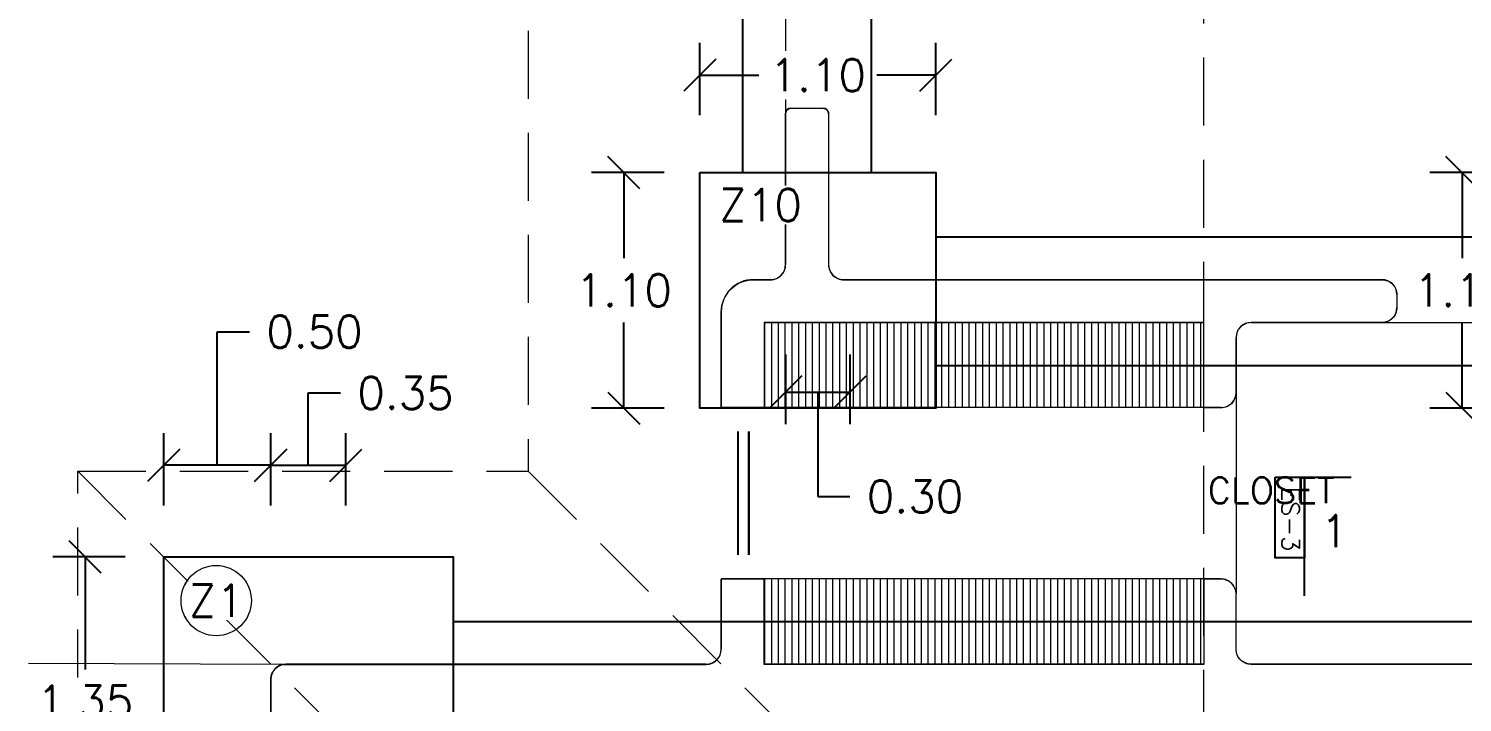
# Model space of a CAD drawing. Header units: metres. Extents: x -25 to 234, y -25 to 53.
# Drawn here: x 84.4 to 91.08, y 34.68 to 37.82 of the extents above; entities that cross this region are included whole.
import ezdxf

# ---------------------------------------------------------------- set-up
doc = ezdxf.new("R2010")
doc.units = ezdxf.units.M
doc.header["$LTSCALE"] = 0.1
doc.header["$MEASUREMENT"] = 0
doc.header["$PDMODE"] = 66
doc.linetypes.add('CONTINUA', pattern=[0])
doc.linetypes.add('HIDDEN2', pattern=[4.7625, 3.175, -1.5875])
for name, color, linetype, lineweight in [('0-S-GRID-IDEN', 1, 'Continuous', 9), ('A-WALL', 7, 'Continuous', 5), ('closets', 253, 'Continuous', 0), ('piscina', 131, 'Continuous', 0), ('piso', 253, 'Continuous', 0)]:
    doc.layers.add(name, color=color, linetype=linetype, lineweight=lineweight)
for name, color, linetype in [('001-DIMTEXTO', 4, 'Continuous'), ('DIMENSIONES', 7, 'Continuous'), ('DIMTEXTO', 4, 'Continuous'), ('HATCH', 8, 'Continuous'), ('TEXTOS', 4, 'Continuous'), ('ZAPATAS', 6, 'Continuous')]:
    doc.layers.add(name, color=color, linetype=linetype)
doc.layers.add('Techos 1', color=7, linetype='HIDDEN2', lineweight=9, true_color=0x42391a)
doc.styles.add('SMPLEX', font='simplex.shx')
doc.styles.get("Standard").update_dxf_attribs({"font": 'arial.ttf'})
doc.dimstyles.new('DIM-75', dxfattribs={"dimscale": 0.75, "dimtxt": 0.2, "dimasz": 0.2, "dimexe": 0.2, "dimexo": 0.2, "dimgap": 0.1, "dimtad": 0, "dimtih": 1, "dimtoh": 1, "dimzin": 0, "dimdsep": 46, "dimtxsty": 'SMPLEX', "dimblk1": 'OBLIQUE', "dimblk2": 'OBLIQUE', "dimsah": 1, "dimcen": 0.2, "dimclrd": 4, "dimclre": 4, "dimclrt": 4, "dimadec": 0, "dimazin": 0, "dimtfac": 1, "dimtmove": 1, "dimatfit": 3, "dimldrblk": 'OPEN30', "dimfxl": 0.25, "dimfxlon": 1, "dimtfill": 1, "dimtolj": 1, "dimtzin": 0, "dimarcsym": 0})

# ---------------------------------------------------------------- blocks, each defined once
blk = doc.blocks.new('PL MUEBLES 1N NASAS 09')
at = {"layer": 'closets', "transparency": 33554687}
h = blk.add_hatch(dxfattribs=at)
h.set_pattern_fill('LINE', color=4, scale=0.01, angle=90)
h.set_pattern_definition([(90, (-65.77313, 226.415534), (-0.03175, 2e-18), [])])
h.paths.add_polyline_path([(42.13, 40.9535), (44.18, 40.9535), (44.18, 40.5563), (42.13, 40.5563)])
h = blk.add_hatch(dxfattribs=at)
h.set_pattern_fill('LINE', color=4, scale=0.01, angle=90)
h.set_pattern_definition([(90, (-65.77313, 225.218264), (-0.03175, 2e-18), [])])
h.paths.add_polyline_path([(42.13, 39.7563), (44.18, 39.7563), (44.18, 39.359), (42.13, 39.359)])
at = {"layer": 'A-WALL', "color": 4}
for p, q in [((42.2305, 41.9285), (42.2305, 41.2235)), ((42.2555, 41.9535), (42.4055, 41.9535)), ((42.4305, 41.9285), (42.4305, 41.2235)), ((42.0805, 41.1535), (42.1605, 41.1535)), ((42.5005, 41.1535), (45.0105, 41.1535)), ((45.0805, 41.0835), (45.0805, 41.0235)), ((41.9305, 41.0035), (41.9305, 40.5563)), ((42.1305, 40.9535), (44.1805, 40.9535)), ((42.1305, 40.9535), (42.1305, 40.5563)), ((44.1805, 40.5563), (44.1805, 40.9535)), ((44.4005, 40.9535), (45.0105, 40.9535)), ((44.3305, 40.6263), (44.3305, 40.8835)), ((42.1305, 40.5563), (41.9305, 40.5563)), ((44.2605, 40.5563), (44.1805, 40.5563)), ((41.9305, 39.7563), (41.9305, 39.429)), ((42.1305, 39.7563), (41.9305, 39.7563)), ((42.1305, 39.7563), (42.1305, 39.359)), ((41.8605, 39.359), (39.9005, 39.359)), ((39.8305, 39.289), (39.8305, 38.6083))]:
    blk.add_line(p, q, dxfattribs=at)
at = {"layer": 'A-WALL', "color": 4, "transparency": 33554684}
blk.add_line((42.2555, 41.9535), (42.4055, 41.9535), dxfattribs=at)
at = {"layer": 'A-WALL', "color": 4}
blk.add_lwpolyline([(47.8305, 38.959), (47.8305, 39.289, 0.414214), (47.7605, 39.359), (44.4005, 39.359, -0.414214), (44.3305, 39.429), (44.3305, 39.6863, 0.414214), (44.2605, 39.7563), (44.1805, 39.7563), (44.1805, 39.359), (42.1305, 39.359)], format="xyb", dxfattribs=at)
for centre, radius, start, end in [((42.2555, 41.9285), 0.025, 90, 180), ((42.4055, 41.9285), 0.025, 0, 90), ((42.1605, 41.2235), 0.07, 270, 360), ((42.5005, 41.2235), 0.07, 180, 270), ((42.0805, 41.0035), 0.15, 90, 180), ((45.0105, 41.0835), 0.07, 0, 90), ((45.0105, 41.0235), 0.07, 270, 0), ((44.4005, 40.8835), 0.07, 90, 180), ((44.2605, 40.6263), 0.07, 270, 360), ((41.8605, 39.429), 0.07, 270, 0), ((39.9005, 39.289), 0.07, 90, 180)]:
    blk.add_arc(centre, radius, start, end, dxfattribs=at)
at = {"layer": 'closets', "color": 4, "transparency": 33554687}
for p, q in [((44.18, 40.5563), (42.13, 40.5563)), ((44.18, 39.7563), (42.13, 39.7563))]:
    blk.add_line(p, q, dxfattribs=at)
at = {"layer": 'piscina', "color": 4, "const_width": 0.01}
for points in [[(42.0084, 40.445), (42.0084, 39.8676)], [(42.059, 40.445), (42.059, 39.8676)]]:
    blk.add_lwpolyline(points, dxfattribs=at)
at = {"layer": 'piso', "color": 4}
for p, q in [((42.2305, 43.9785), (42.2305, 41.9285)), ((45.0105, 40.9535), (46.1505, 40.9535)), ((44.3305, 40.6263), (44.3305, 39.6863)), ((38.7015, 39.3634), (39.9005, 39.359))]:
    blk.add_line(p, q, dxfattribs=at)
at = {"layer": 'Techos 1', "color": 4}
for p, q in [((44.1805, 37.109), (44.1805, 48.7981)), ((41.0305, 45.6481), (41.0305, 40.259)), ((38.9305, 32.059), (38.9305, 40.259)), ((38.9305, 40.259), (41.0305, 40.259)), ((38.9305, 40.259), (43.0305, 36.159)), ((41.0305, 40.259), (44.1805, 37.109))]:
    blk.add_line(p, q, dxfattribs=at)
at = {"layer": 'TEXTOS', "color": 4, "insert": (44.7901, 40.1096), "char_height": 0.15, "width": 3.404877, "attachment_point": 9}
blk.add_mtext('{\\Fromans|c0;\\H0.8x;CLOSET\\H1.25x; }', dxfattribs=at)
blk = doc.blocks.new('A$C2bbc346b')
at = {"layer": 'A-WALL', "color": 7, "true_color": 0xffffff}
blk.add_line((2.425, -10.9945), (2.575, -10.9945), dxfattribs=at)
for points in [[(2.33, -11.7945, 0.414214), (2.4, -11.7245), (2.4, -11.0195, -0.414214), (2.425, -10.9945), (2.575, -10.9945, -0.414214), (2.6, -11.0195), (2.6, -11.7245, 0.414214), (2.67, -11.7945), (5.18, -11.7945, -0.414214), (5.25, -11.8645), (5.25, -11.9245, -0.414214), (5.18, -11.9945)], [(5.18, -11.9945), (4.57, -11.9945, 0.414214), (4.5, -12.0645), (4.5, -12.3218, -0.414214), (4.43, -12.3918), (4.35, -12.3918), (4.35, -11.9945), (2.3, -11.9945), (2.3, -12.3918), (2.1, -12.3918), (2.1, -11.9445, -0.414214), (2.25, -11.7945), (2.33, -11.7945)], [(0.2, -14.3398), (0, -14.3398), (0, -13.6591, -0.414214), (0.07, -13.5891), (2.03, -13.5891, 0.414214), (2.1, -13.5191), (2.1, -13.1918)], [(7.93, -13.5891), (4.57, -13.5891, -0.414214), (4.5, -13.5191), (4.5, -13.2618, 0.414214), (4.43, -13.1918), (4.35, -13.1918), (4.35, -13.5891), (2.3, -13.5891), (2.3, -13.1918), (2.1, -13.1918)]]:
    blk.add_lwpolyline(points, format="xyb", dxfattribs=at)
blk = doc.blocks.new('_Oblique')
at = {"color": 0, "linetype": 'ByBlock', "lineweight": -2}
blk.add_line((-0.5, -0.5), (0.5, 0.5), dxfattribs=at)
blk = doc.blocks.new('*D953')
at = {"layer": 'Defpoints', "color": 0, "linetype": 'CONTINUA', "transparency": 16777216}
for p in [(92.0832, -15.095), (92.4497, -15.095), (92.4497, -16.445)]:
    blk.add_point(p, dxfattribs=at)
at = {"layer": 'DIMENSIONES', "color": 4, "linetype": 'CONTINUA', "lineweight": -2, "transparency": 16777216}
for p, q in [((92.2707, -15.095), (91.9332, -15.095)), ((92.0832, -15.095), (92.0832, -15.62)), ((92.0832, -16.445), (92.0832, -15.92)), ((92.2707, -16.445), (91.9332, -16.445))]:
    blk.add_line(p, q, dxfattribs=at)
at = {"layer": 'DIMENSIONES', "color": 4, "linetype": 'CONTINUA', "lineweight": -2, "transparency": 16777216, "xscale": 0.15, "yscale": 0.15, "zscale": 0.15}
for p, rotation in [((92.0832, -15.095), 90), ((92.0832, -16.445), 270)]:
    blk.add_blockref('_Oblique', p, dxfattribs=dict(at, rotation=rotation))
at = {"layer": 'DIMENSIONES', "color": 4, "linetype": 'CONTINUA', "transparency": 16777216, "insert": (92.0832, -15.77), "char_height": 0.15, "attachment_point": 5, "style": 'SMPLEX', "bg_fill": 3, "box_fill_scale": 1.25, "bg_fill_color": 256, "bg_fill_true_color": 13158600, "bg_fill_transparency": 0}
blk.add_mtext('\\A1;1.35', dxfattribs=at)
blk = doc.blocks.new('_Open30')
at = {"layer": 'DIMTEXTO', "color": 0, "lineweight": -2}
for p, q in [((-1, 0.268), (0, 0)), ((0, 0), (-1, -0.268)), ((0, 0), (-1, 0))]:
    blk.add_line(p, q, dxfattribs=at)
blk = doc.blocks.new('*D1005')
at = {"layer": 'Defpoints', "color": 0, "linetype": 'CONTINUA', "transparency": 16777216}
for p in [(93.2984, -14.6671), (92.9484, -15.595), (93.2984, -15.595)]:
    blk.add_point(p, dxfattribs=at)
at = {"layer": 'DIMENSIONES', "color": 4, "linetype": 'CONTINUA', "lineweight": -2, "transparency": 16777216}
for p, q in [((93.1234, -14.6671), (93.1234, -14.3296)), ((93.1234, -14.3296), (93.2734, -14.3296)), ((92.9484, -14.8546), (92.9484, -14.5171)), ((93.2984, -14.8546), (93.2984, -14.5171)), ((92.9484, -14.6671), (93.2984, -14.6671))]:
    blk.add_line(p, q, dxfattribs=at)
at = {"layer": 'DIMENSIONES', "color": 4, "linetype": 'CONTINUA', "lineweight": -2, "transparency": 16777216, "xscale": 0.15, "yscale": 0.15, "zscale": 0.15, "rotation": 180}
blk.add_blockref('_Oblique', (92.9484, -14.6671), dxfattribs=at)
at = {"layer": 'DIMENSIONES', "color": 4, "linetype": 'CONTINUA', "lineweight": -2, "transparency": 16777216, "xscale": 0.15, "yscale": 0.15, "zscale": 0.15}
blk.add_blockref('_Oblique', (93.2984, -14.6671), dxfattribs=at)
at = {"layer": 'DIMENSIONES', "color": 4, "linetype": 'CONTINUA', "transparency": 16777216, "insert": (93.577, -14.3296), "char_height": 0.15, "attachment_point": 5, "style": 'SMPLEX', "bg_fill": 3, "box_fill_scale": 1.25, "bg_fill_color": 256, "bg_fill_true_color": 13158600, "bg_fill_transparency": 0}
blk.add_mtext('\\A1;0.35', dxfattribs=at)
blk = doc.blocks.new('*D960')
at = {"layer": 'Defpoints', "color": 0, "linetype": 'CONTINUA', "transparency": 16777216}
for p in [(92.4497, -14.6671), (92.4497, -15.595), (92.9484, -15.595)]:
    blk.add_point(p, dxfattribs=at)
at = {"layer": 'DIMENSIONES', "color": 4, "linetype": 'CONTINUA', "lineweight": -2, "transparency": 16777216}
for p, q in [((92.6991, -14.6671), (92.6991, -14.0439)), ((92.6991, -14.0439), (92.8491, -14.0439)), ((92.4497, -14.8546), (92.4497, -14.5171)), ((92.9484, -14.8546), (92.9484, -14.5171)), ((92.9484, -14.6671), (92.4497, -14.6671))]:
    blk.add_line(p, q, dxfattribs=at)
at = {"layer": 'DIMENSIONES', "color": 4, "linetype": 'CONTINUA', "lineweight": -2, "transparency": 16777216, "xscale": 0.15, "yscale": 0.15, "zscale": 0.15, "rotation": 180}
blk.add_blockref('_Oblique', (92.4497, -14.6671), dxfattribs=at)
at = {"layer": 'DIMENSIONES', "color": 4, "linetype": 'CONTINUA', "lineweight": -2, "transparency": 16777216, "xscale": 0.15, "yscale": 0.15, "zscale": 0.15}
blk.add_blockref('_Oblique', (92.9484, -14.6671), dxfattribs=at)
at = {"layer": 'DIMENSIONES', "color": 4, "linetype": 'CONTINUA', "transparency": 16777216, "insert": (93.1527, -14.0439), "char_height": 0.15, "attachment_point": 5, "style": 'SMPLEX', "bg_fill": 3, "box_fill_scale": 1.25, "bg_fill_color": 256, "bg_fill_true_color": 13158600, "bg_fill_transparency": 0}
blk.add_mtext('\\A1;0.50', dxfattribs=at)
blk = doc.blocks.new('*D975')
at = {"layer": 'Defpoints', "color": 0, "linetype": 'CONTINUA', "transparency": 16777216}
for p in [(98.5025, -13.3015), (98.857, -13.3015), (98.857, -14.4004)]:
    blk.add_point(p, dxfattribs=at)
at = {"layer": 'DIMENSIONES', "color": 4, "linetype": 'CONTINUA', "lineweight": -2, "transparency": 16777216}
for p, q in [((98.69, -13.3015), (98.3525, -13.3015)), ((98.5025, -13.3015), (98.5025, -13.7009)), ((98.5025, -14.4004), (98.5025, -14.0009)), ((98.69, -14.4004), (98.3525, -14.4004))]:
    blk.add_line(p, q, dxfattribs=at)
at = {"layer": 'DIMENSIONES', "color": 4, "linetype": 'CONTINUA', "lineweight": -2, "transparency": 16777216, "xscale": 0.15, "yscale": 0.15, "zscale": 0.15}
for p, rotation in [((98.5025, -13.3015), 90), ((98.5025, -14.4004), 270)]:
    blk.add_blockref('_Oblique', p, dxfattribs=dict(at, rotation=rotation))
at = {"layer": 'DIMENSIONES', "color": 4, "linetype": 'CONTINUA', "transparency": 16777216, "insert": (98.5025, -13.8509), "char_height": 0.15, "attachment_point": 5, "style": 'SMPLEX', "bg_fill": 3, "box_fill_scale": 1.25, "bg_fill_color": 256, "bg_fill_true_color": 13158600, "bg_fill_transparency": 0}
blk.add_mtext('\\A1;1.10', dxfattribs=at)
blk = doc.blocks.new('*D976')
at = {"layer": 'Defpoints', "color": 0, "linetype": 'CONTINUA', "transparency": 16777216}
for p in [(95.3491, -14.0004), (95.6491, -14.0004), (95.6491, -14.3255)]:
    blk.add_point(p, dxfattribs=at)
at = {"layer": 'DIMENSIONES', "color": 4, "linetype": 'CONTINUA', "lineweight": -2, "transparency": 16777216}
for p, q in [((95.3491, -14.1504), (95.3491, -14.4755)), ((95.6491, -14.1504), (95.6491, -14.4755)), ((95.3491, -14.3255), (95.6491, -14.3255)), ((95.4991, -14.3255), (95.4991, -14.813)), ((95.4991, -14.813), (95.6491, -14.813))]:
    blk.add_line(p, q, dxfattribs=at)
at = {"layer": 'DIMENSIONES', "color": 4, "linetype": 'CONTINUA', "lineweight": -2, "transparency": 16777216, "xscale": 0.15, "yscale": 0.15, "zscale": 0.15, "rotation": 180}
blk.add_blockref('_Oblique', (95.3491, -14.3255), dxfattribs=at)
at = {"layer": 'DIMENSIONES', "color": 4, "linetype": 'CONTINUA', "lineweight": -2, "transparency": 16777216, "xscale": 0.15, "yscale": 0.15, "zscale": 0.15}
blk.add_blockref('_Oblique', (95.6491, -14.3255), dxfattribs=at)
at = {"layer": 'DIMENSIONES', "color": 4, "linetype": 'CONTINUA', "transparency": 16777216, "insert": (95.9527, -14.813), "char_height": 0.15, "attachment_point": 5, "style": 'SMPLEX', "bg_fill": 3, "box_fill_scale": 1.25, "bg_fill_color": 256, "bg_fill_true_color": 13158600, "bg_fill_transparency": 0}
blk.add_mtext('\\A1;0.30', dxfattribs=at)
blk = doc.blocks.new('*D977')
at = {"layer": 'Defpoints', "color": 0, "linetype": 'CONTINUA', "transparency": 16777216}
for p in [(96.0491, -12.8466), (94.9491, -14.4004), (96.0491, -14.4004)]:
    blk.add_point(p, dxfattribs=at)
at = {"layer": 'DIMENSIONES', "color": 4, "linetype": 'CONTINUA', "lineweight": -2, "transparency": 16777216}
for p, q in [((94.9491, -13.0341), (94.9491, -12.6966)), ((96.0491, -13.0341), (96.0491, -12.6966)), ((94.9491, -12.8466), (95.2241, -12.8466)), ((96.0491, -12.8466), (95.7741, -12.8466))]:
    blk.add_line(p, q, dxfattribs=at)
at = {"layer": 'DIMENSIONES', "color": 4, "linetype": 'CONTINUA', "lineweight": -2, "transparency": 16777216, "xscale": 0.15, "yscale": 0.15, "zscale": 0.15, "rotation": 180}
blk.add_blockref('_Oblique', (94.9491, -12.8466), dxfattribs=at)
at = {"layer": 'DIMENSIONES', "color": 4, "linetype": 'CONTINUA', "lineweight": -2, "transparency": 16777216, "xscale": 0.15, "yscale": 0.15, "zscale": 0.15}
blk.add_blockref('_Oblique', (96.0491, -12.8466), dxfattribs=at)
at = {"layer": 'DIMENSIONES', "color": 4, "linetype": 'CONTINUA', "transparency": 16777216, "insert": (95.4991, -12.8466), "char_height": 0.15, "attachment_point": 5, "style": 'SMPLEX', "bg_fill": 3, "box_fill_scale": 1.25, "bg_fill_color": 256, "bg_fill_true_color": 13158600, "bg_fill_transparency": 0}
blk.add_mtext('\\A1;1.10', dxfattribs=at)
blk = doc.blocks.new('*D978')
at = {"layer": 'Defpoints', "color": 0, "linetype": 'CONTINUA', "transparency": 16777216}
for p in [(94.5946, -13.3015), (94.9491, -13.3015), (94.9491, -14.4004)]:
    blk.add_point(p, dxfattribs=at)
at = {"layer": 'DIMENSIONES', "color": 4, "linetype": 'CONTINUA', "lineweight": -2, "transparency": 16777216}
for p, q in [((94.7821, -13.3015), (94.4446, -13.3015)), ((94.5946, -13.3015), (94.5946, -13.7009)), ((94.5946, -14.4004), (94.5946, -14.0009)), ((94.7821, -14.4004), (94.4446, -14.4004))]:
    blk.add_line(p, q, dxfattribs=at)
at = {"layer": 'DIMENSIONES', "color": 4, "linetype": 'CONTINUA', "lineweight": -2, "transparency": 16777216, "xscale": 0.15, "yscale": 0.15, "zscale": 0.15}
for p, rotation in [((94.5946, -13.3015), 90), ((94.5946, -14.4004), 270)]:
    blk.add_blockref('_Oblique', p, dxfattribs=dict(at, rotation=rotation))
at = {"layer": 'DIMENSIONES', "color": 4, "linetype": 'CONTINUA', "transparency": 16777216, "insert": (94.5946, -13.8509), "char_height": 0.15, "attachment_point": 5, "style": 'SMPLEX', "bg_fill": 3, "box_fill_scale": 1.25, "bg_fill_color": 256, "bg_fill_true_color": 13158600, "bg_fill_transparency": 0}
blk.add_mtext('\\A1;1.10', dxfattribs=at)
blk = doc.blocks.new('A$C49d8b0bc')
at = {"layer": 'TEXTOS', "color": 6, "linetype": 'Continuous', "ltscale": 0.01}
blk.add_line((8.1666, 9.2195), (8.5201, 9.2195), dxfattribs=at)
at = {"layer": 'TEXTOS', "color": 5, "linetype": 'Continuous', "ltscale": 0.01}
blk.add_line((8.3026, 8.6653), (8.3026, 9.2195), dxfattribs=at)
at = {"layer": 'TEXTOS', "color": 8, "linetype": 'Continuous', "ltscale": 0.01}
blk.add_lwpolyline([(8.1666, 9.2195), (8.3026, 9.2195), (8.3026, 8.8435), (8.1666, 8.8435)], close=True, dxfattribs=at)
at = {"layer": 'ZAPATAS', "lineweight": 25}
blk.add_line((4.334, 8.5463), (10.6347, 8.5463), dxfattribs=at)
blk.add_lwpolyline([(2.9847, 8.8474), (4.334, 8.8474), (4.334, 7.4974), (2.9847, 7.4974)], close=True, dxfattribs=at)
at = {"layer": 'HATCH', "ltscale": 0.2}
blk.add_blockref('A$C2bbc346b', (3.484, 21.9354), dxfattribs=at)
at = {"layer": 'TEXTOS', "color": 4, "ltscale": 0.5, "insert": (8.2382, 9.024), "char_height": 0.0825, "attachment_point": 5, "rotation": 270, "style": 'SMPLEX'}
blk.add_mtext('ES-3', dxfattribs=at)
at = {"layer": 'DIMTEXTO', "color": 4, "lineweight": -3, "insert": (8.4426, 8.9677), "char_height": 0.15, "attachment_point": 5, "style": 'SMPLEX', "bg_fill": 3, "box_fill_scale": 1.1, "bg_fill_color": 256, "bg_fill_true_color": 13158600, "bg_fill_transparency": 0}
blk.add_mtext('1', dxfattribs=at)
at = {"layer": 'DIMENSIONES', "linetype": 'CONTINUA'}
for base, p1, p2, picture, middle in [((9.0374, 10.6409), (9.3919, 9.5419), (9.3919, 10.6409), '*D975', (9.0374, 10.0914)), ((2.6181, 8.8474), (2.9847, 7.4974), (2.9847, 8.8474), '*D953', (2.6181, 8.1724))]:
    dim = blk.add_linear_dim(base=base, p1=p1, p2=p2, angle=90, dimstyle='DIM-75', dxfattribs=at)
    dim.commit()
    dim.dimension.update_dxf_attribs({"geometry": picture, "text_midpoint": middle, "insert": (-89.4651, 23.9423)})
for base, p1, p2, picture, middle in [((6.184, 9.6169), (5.884, 9.9419), (6.184, 9.9419), '*D976', (6.259, 9.1294)), ((3.8334, 9.2752), (3.4834, 8.3474), (3.8334, 8.3474), '*D1005', (3.8834, 9.6127))]:
    dim = blk.add_linear_dim(base=base, p1=p1, p2=p2, dimstyle='DIM-75', dxfattribs=at)
    dim.commit()
    dim.dimension.update_dxf_attribs({"geometry": picture, "text_midpoint": middle, "insert": (-89.4651, 23.9423)})
at = {"layer": 'ZAPATAS', "lineweight": 25}
blk.add_lwpolyline([(5.484, 10.6409), (6.584, 10.6409), (6.584, 9.5419), (5.484, 9.5419)], close=True, dxfattribs=at)
at = {"layer": 'DIMENSIONES', "linetype": 'CONTINUA'}
dim = blk.add_linear_dim(base=(2.9847, 9.2752), p1=(3.4834, 8.3474), p2=(2.9847, 8.3474), dimstyle='DIM-75', dxfattribs=at)
dim.commit()
dim.dimension.update_dxf_attribs({"geometry": '*D960', "text_midpoint": (3.459, 9.8984), "dimtype": 128, "insert": (-89.4651, 23.9423)})
at = {"layer": 'DIMTEXTO', "color": 4, "insert": (3.2292, 8.6437), "char_height": 0.15, "attachment_point": 5, "rotation": 0, "style": 'SMPLEX', "bg_fill": 3, "box_fill_scale": 1.1, "bg_fill_color": 256, "bg_fill_true_color": 13158600, "bg_fill_transparency": 0}
blk.add_mtext('\\A1;Z1', dxfattribs=at)
at = {"layer": 'DIMENSIONES', "linetype": 'CONTINUA'}
dim = blk.add_linear_dim(base=(6.584, 11.0958), p1=(5.484, 9.5419), p2=(6.584, 9.5419), dimstyle='DIM-75', dxfattribs=at)
dim.commit()
dim.dimension.update_dxf_attribs({"geometry": '*D977', "text_midpoint": (6.034, 11.0958), "insert": (-89.4651, 23.9423)})
at = {"layer": '0-S-GRID-IDEN'}
blk.add_circle((3.2292, 8.6437), 0.164, dxfattribs=at)
at = {"layer": 'ZAPATAS', "lineweight": 25}
for p, q in [((5.684, 10.6409), (5.684, 13.2419)), ((6.284, 10.6409), (6.284, 13.2419)), ((6.584, 10.3409), (9.3919, 10.3409)), ((6.584, 9.7409), (9.3919, 9.7409))]:
    blk.add_line(p, q, dxfattribs=at)
at = {"layer": 'DIMTEXTO', "color": 4, "insert": (5.7668, 10.4895), "char_height": 0.15, "attachment_point": 5, "rotation": 0, "style": 'SMPLEX', "bg_fill": 3, "box_fill_scale": 1.1, "bg_fill_color": 256, "bg_fill_true_color": 13158600, "bg_fill_transparency": 0}
blk.add_mtext('\\A1;Z10', dxfattribs=at)
at = {"layer": 'DIMENSIONES', "linetype": 'CONTINUA'}
dim = blk.add_linear_dim(base=(5.1295, 10.6409), p1=(5.484, 9.5419), p2=(5.484, 10.6409), angle=90, dimstyle='DIM-75', dxfattribs=at)
dim.commit()
dim.dimension.update_dxf_attribs({"geometry": '*D978', "text_midpoint": (5.1295, 10.0914), "insert": (-89.4651, 23.9423)})

msp = doc.modelspace()

# ---------------------------------------------------------------- block references
msp.add_blockref('PL MUEBLES 1N NASAS 09', (45.6997, -4.5024))

# ---------------------------------------------------------------- next in the draw order: block references
at = {"layer": '001-DIMTEXTO', "linetype": 'CONTINUA'}
msp.add_blockref('A$C49d8b0bc', (82.0462, 26.5092), dxfattribs=at)

doc.saveas('drawing.dxf')
